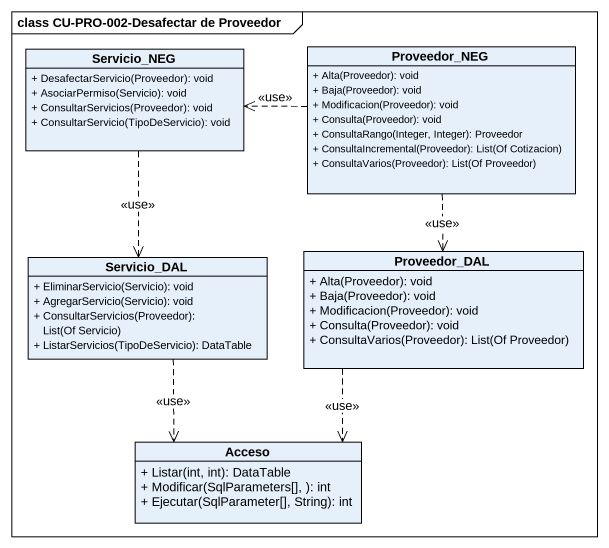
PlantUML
@startuml
mainframe class CU-PRO-002-Desafectar de Proveedor
hide circle
hide empty members
skinparam classAttributeIconSize 0
class Servicio_NEG {
  + DesafectarServicio(Proveedor): void
  + AsociarPermiso(Servicio): void
  + ConsultarServicios(Proveedor): void
  + ConsultarServicio(TipoDeServicio): void
}
class Proveedor_NEG {
  + Alta(Proveedor): void
  + Baja(Proveedor): void
  + Modificacion(Proveedor): void
  + Consulta(Proveedor): void
  + ConsultaRango(Integer, Integer): Proveedor
  + ConsultaIncremental(Proveedor): List(Of Cotizacion)
  + ConsultaVarios(Proveedor): List(Of Proveedor)
}
class Servicio_DAL {
  + EliminarServicio(Servicio): void
  + AgregarServicio(Servicio): void
  + ConsultarServicios(Proveedor): List(Of Servicio)
  + ListarServicios(TipoDeServicio): DataTable
}
class Proveedor_DAL {
  + Alta(Proveedor): void
  + Baja(Proveedor): void
  + Modificacion(Proveedor): void
  + Consulta(Proveedor): void
  + ConsultaVarios(Proveedor): List(Of Proveedor)
}
class Acceso {
  + Listar(int, int): DataTable
  + Modificar(SqlParameters[], ): int
  + Ejecutar(SqlParameter[], String): int
}
Servicio_NEG ..> Servicio_DAL : <<use>>
Proveedor_NEG .left.> Servicio_NEG : <<use>>
Proveedor_NEG ..> Proveedor_DAL : <<use>>
Servicio_DAL ..> Acceso : <<use>>
Proveedor_DAL ..> Acceso : <<use>>
@enduml
